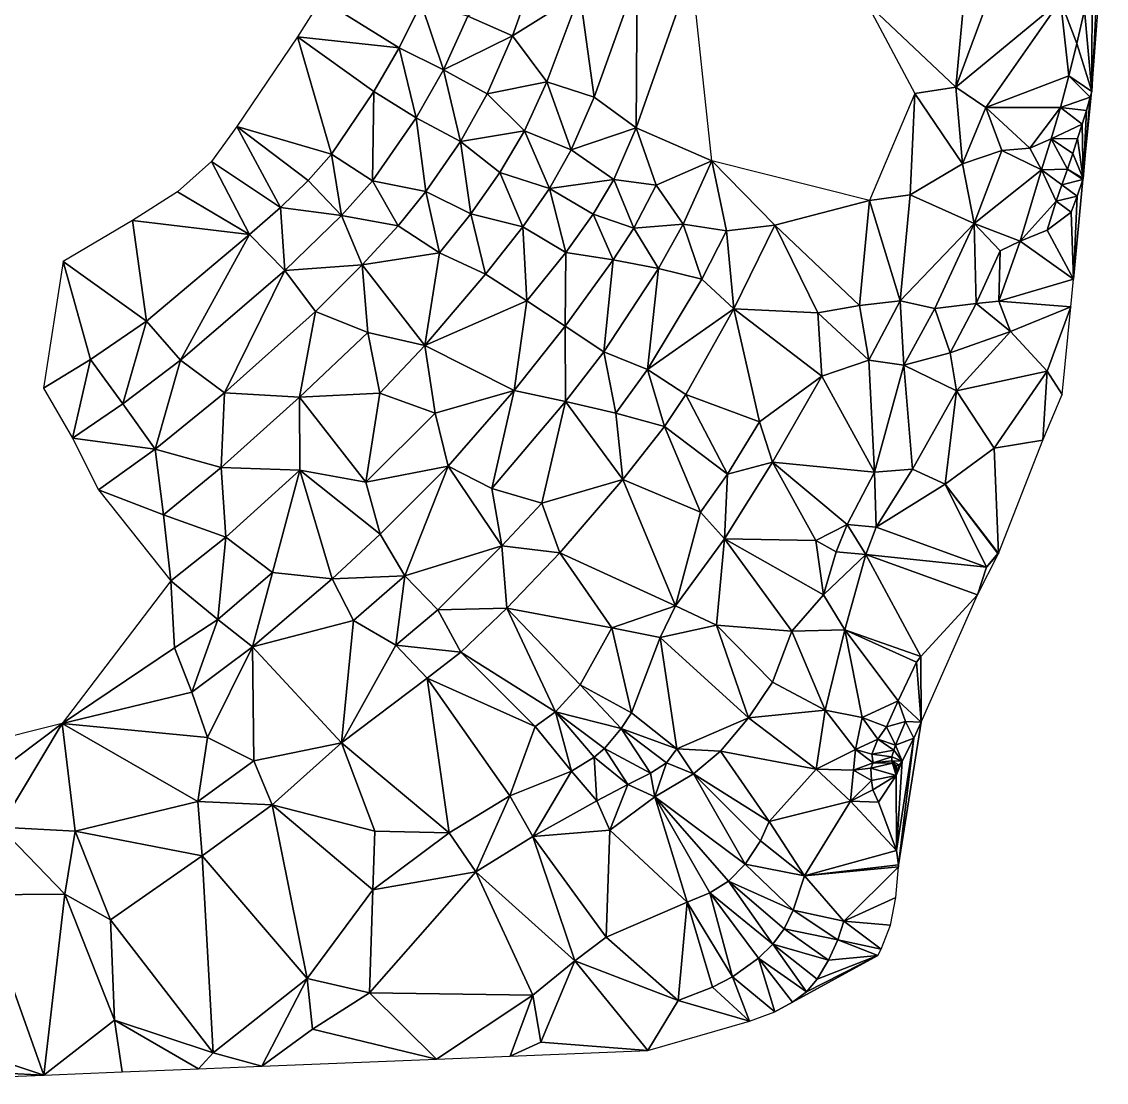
# Model space of a CAD drawing. Header units: metres. Extents: x 0 to 433, y 0 to 317.
# Drawn here: x 374.9 to 429.1, y 126.9 to 179.9 of the extents above; entities that cross this region are included whole.
import ezdxf

# ---------------------------------------------------------------- set-up
doc = ezdxf.new("R2010")
doc.units = ezdxf.units.M
doc.layers.add('TERRAIN_TIN', color=8, linetype='Continuous')

msp = doc.modelspace()

# ---------------------------------------------------------------- linework, layer by layer
at = {"layer": 'TERRAIN_TIN'}
for points in [[(429.081, 185.866, 39), (428.736, 184.037, 39), (428.355, 176.417, 38)], [(428.736, 184.037, 39), (428.374, 182.241, 39), (428.355, 176.417, 38)], [(417.096, 180.85, 46), (421.556, 176.64, 43), (422.166, 183.09, 44)], [(421.556, 176.64, 43), (423.846, 182.8, 43), (422.166, 183.09, 44)], [(426.792, 180.955, 40), (423.846, 182.8, 43), (421.556, 176.64, 43)], [(399.396, 179.21, 53), (400.536, 182.39, 53), (397.166, 180.19, 54)], [(400.536, 182.39, 53), (399.396, 179.21, 53), (402.766, 181.32, 52)], [(408.346, 182.47, 50), (405.576, 174.6, 50), (409.366, 172.96, 48)], [(405.626, 182.14, 51), (405.576, 174.6, 50), (408.346, 182.47, 50)], [(428.374, 182.241, 39), (427.997, 180.498, 39), (428.355, 176.417, 38)], [(403.476, 176.14, 51), (405.626, 182.14, 51), (402.766, 181.32, 52)], [(405.626, 182.14, 51), (403.476, 176.14, 51), (405.576, 174.6, 50)], [(399.396, 179.21, 53), (401.116, 176.9, 52), (402.766, 181.32, 52)], [(401.116, 176.9, 52), (403.476, 176.14, 51), (402.766, 181.32, 52)], [(393.736, 178.61, 55), (389.826, 181.04, 56), (388.646, 179.16, 56)], [(393.736, 178.61, 55), (394.836, 180.83, 55), (389.826, 181.04, 56)], [(395.946, 177.51, 54), (394.836, 180.83, 55), (393.736, 178.61, 55)], [(394.836, 180.83, 55), (395.946, 177.51, 54), (397.166, 180.19, 54)], [(417.096, 180.85, 46), (419.506, 176.32, 44), (421.556, 176.64, 43)], [(423.051, 175.616, 42), (426.792, 180.955, 40), (421.556, 176.64, 43)], [(423.051, 175.616, 42), (427.208, 177.198, 39), (426.792, 180.955, 40)], [(427.61, 178.82, 39), (427.997, 180.498, 39), (426.792, 180.955, 40)], [(427.208, 177.198, 39), (427.61, 178.82, 39), (426.792, 180.955, 40)], [(395.946, 177.51, 54), (399.396, 179.21, 53), (397.166, 180.19, 54)], [(427.997, 180.498, 39), (427.61, 178.82, 39), (428.355, 176.417, 38)], [(390.346, 173.29, 55), (388.646, 179.16, 56), (385.616, 174.67, 56)], [(392.456, 176.43, 55), (393.736, 178.61, 55), (388.646, 179.16, 56)], [(390.346, 173.29, 55), (392.456, 176.43, 55), (388.646, 179.16, 56)], [(399.396, 179.21, 53), (395.946, 177.51, 54), (398.126, 176.3, 53)], [(401.116, 176.9, 52), (399.396, 179.21, 53), (398.126, 176.3, 53)], [(392.456, 176.43, 55), (394.576, 175.11, 54), (393.736, 178.61, 55)], [(394.576, 175.11, 54), (395.946, 177.51, 54), (393.736, 178.61, 55)], [(427.61, 178.82, 39), (427.208, 177.198, 39), (428.355, 176.417, 38)], [(395.946, 177.51, 54), (394.576, 175.11, 54), (396.796, 173.93, 53)], [(395.946, 177.51, 54), (396.796, 173.93, 53), (398.126, 176.3, 53)], [(399.996, 174.46, 52), (401.116, 176.9, 52), (398.126, 176.3, 53)], [(401.116, 176.9, 52), (399.996, 174.46, 52), (402.336, 173.51, 51)], [(403.476, 176.14, 51), (401.116, 176.9, 52), (402.336, 173.51, 51)], [(427.208, 177.198, 39), (423.051, 175.616, 42), (426.783, 175.615, 39)], [(428.278, 176.134, 38), (427.208, 177.198, 39), (426.783, 175.615, 39)], [(427.208, 177.198, 39), (428.278, 176.134, 38), (428.355, 176.417, 38)], [(392.396, 171.96, 54), (392.456, 176.43, 55), (390.346, 173.29, 55)], [(394.576, 175.11, 54), (392.456, 176.43, 55), (392.396, 171.96, 54)], [(396.796, 173.93, 53), (399.996, 174.46, 52), (398.126, 176.3, 53)], [(419.506, 176.32, 44), (417.236, 170.98, 44), (419.276, 171.26, 43)], [(421.886, 172.81, 42), (419.506, 176.32, 44), (419.276, 171.26, 43)], [(419.506, 176.32, 44), (421.886, 172.81, 42), (421.556, 176.64, 43)], [(421.886, 172.81, 42), (423.051, 175.616, 42), (421.556, 176.64, 43)], [(428.278, 176.134, 38), (427.928, 172.068, 37), (428.355, 176.417, 38)], [(405.576, 174.6, 50), (403.476, 176.14, 51), (402.336, 173.51, 51)], [(428.083, 175.465, 38), (428.278, 176.134, 38), (426.783, 175.615, 39)], [(428.278, 176.134, 38), (428.083, 175.465, 38), (427.928, 172.068, 37)], [(423.862, 173.467, 41), (423.051, 175.616, 42), (421.886, 172.81, 42)], [(426.783, 175.615, 39), (423.051, 175.616, 42), (425.257, 173.593, 40)], [(423.051, 175.616, 42), (423.862, 173.467, 41), (425.257, 173.593, 40)], [(426.328, 174.054, 39), (426.783, 175.615, 39), (425.257, 173.593, 40)], [(426.328, 174.054, 39), (427.874, 174.783, 38), (426.783, 175.615, 39)], [(427.874, 174.783, 38), (428.083, 175.465, 38), (426.783, 175.615, 39)], [(428.083, 175.465, 38), (427.874, 174.783, 38), (427.928, 172.068, 37)], [(384.346, 172.92, 56), (387.806, 170.62, 55), (385.616, 174.67, 56)], [(389.186, 171.97, 55), (390.346, 173.29, 55), (385.616, 174.67, 56)], [(387.806, 170.62, 55), (389.186, 171.97, 55), (385.616, 174.67, 56)], [(394.576, 175.11, 54), (392.396, 171.96, 54), (395.066, 171.42, 53)], [(396.796, 173.93, 53), (394.576, 175.11, 54), (395.066, 171.42, 53)], [(404.456, 172.03, 50), (405.576, 174.6, 50), (402.336, 173.51, 51)], [(404.456, 172.03, 50), (406.576, 171.74, 49), (405.576, 174.6, 50)], [(405.576, 174.6, 50), (406.576, 171.74, 49), (409.366, 172.96, 48)], [(427.874, 174.783, 38), (426.328, 174.054, 39), (427.645, 174.067, 38)], [(427.874, 174.783, 38), (427.645, 174.067, 38), (427.928, 172.068, 37)], [(396.796, 173.93, 53), (398.766, 172.37, 52), (399.996, 174.46, 52)], [(398.766, 172.37, 52), (401.246, 171.57, 51), (399.996, 174.46, 52)], [(399.996, 174.46, 52), (401.246, 171.57, 51), (402.336, 173.51, 51)], [(425.835, 172.499, 39), (426.328, 174.054, 39), (425.257, 173.593, 40)], [(426.328, 174.054, 39), (425.835, 172.499, 39), (427.137, 172.542, 38)], [(426.328, 174.054, 39), (427.399, 173.317, 38), (427.645, 174.067, 38)], [(427.399, 173.317, 38), (426.328, 174.054, 39), (427.137, 172.542, 38)], [(427.645, 174.067, 38), (427.399, 173.317, 38), (427.928, 172.068, 37)], [(397.316, 170.31, 52), (396.796, 173.93, 53), (395.066, 171.42, 53)], [(397.316, 170.31, 52), (398.766, 172.37, 52), (396.796, 173.93, 53)], [(401.246, 171.57, 51), (404.456, 172.03, 50), (402.336, 173.51, 51)], [(423.862, 173.467, 41), (425.835, 172.499, 39), (425.257, 173.593, 40)], [(389.186, 171.97, 55), (390.856, 170.23, 54), (390.346, 173.29, 55)], [(390.856, 170.23, 54), (392.396, 171.96, 54), (390.346, 173.29, 55)], [(422.469, 169.827, 41), (423.862, 173.467, 41), (421.886, 172.81, 42)], [(423.862, 173.467, 41), (422.469, 169.827, 41), (425.835, 172.499, 39)], [(427.399, 173.317, 38), (427.137, 172.542, 38), (427.928, 172.068, 37)], [(386.256, 169.28, 55), (384.346, 172.92, 56), (382.656, 171.41, 56)], [(386.256, 169.28, 55), (387.806, 170.62, 55), (384.346, 172.92, 56)], [(406.576, 171.74, 49), (407.936, 169.79, 48), (409.366, 172.96, 48)], [(407.936, 169.79, 48), (410.086, 169.46, 47), (409.366, 172.96, 48)], [(412.506, 169.74, 46), (417.236, 170.98, 44), (409.366, 172.96, 48)], [(410.086, 169.46, 47), (412.506, 169.74, 46), (409.366, 172.96, 48)], [(422.469, 169.827, 41), (421.886, 172.81, 42), (419.276, 171.26, 43)], [(422.469, 169.827, 41), (424.77, 168.946, 39), (425.835, 172.499, 39)], [(424.77, 168.946, 39), (426.578, 170.945, 38), (425.835, 172.499, 39)], [(425.835, 172.499, 39), (426.862, 171.749, 38), (427.137, 172.542, 38)], [(426.578, 170.945, 38), (426.862, 171.749, 38), (425.835, 172.499, 39)], [(426.862, 171.749, 38), (427.914, 172.025, 37), (427.137, 172.542, 38)], [(427.137, 172.542, 38), (427.914, 172.025, 37), (427.928, 172.068, 37)], [(390.856, 170.23, 54), (389.186, 171.97, 55), (387.806, 170.62, 55)], [(390.856, 170.23, 54), (393.676, 169.7, 53), (392.396, 171.96, 54)], [(392.396, 171.96, 54), (393.676, 169.7, 53), (395.066, 171.42, 53)], [(398.766, 172.37, 52), (397.316, 170.31, 52), (399.906, 169.65, 51)], [(401.246, 171.57, 51), (398.766, 172.37, 52), (399.906, 169.65, 51)], [(401.246, 171.57, 51), (403.436, 170.29, 50), (404.456, 172.03, 50)], [(403.436, 170.29, 50), (405.456, 169.59, 49), (404.456, 172.03, 50)], [(405.456, 169.59, 49), (406.576, 171.74, 49), (404.456, 172.03, 50)], [(427.914, 172.025, 37), (426.862, 171.749, 38), (427.622, 171.196, 37)], [(427.928, 172.068, 37), (427.914, 172.025, 37), (427.435, 167.038, 36)], [(427.914, 172.025, 37), (427.622, 171.196, 37), (427.435, 167.038, 36)], [(386.256, 169.28, 55), (382.656, 171.41, 56), (380.406, 169.97, 56)], [(393.676, 169.7, 53), (395.746, 168.36, 52), (395.066, 171.42, 53)], [(395.746, 168.36, 52), (397.316, 170.31, 52), (395.066, 171.42, 53)], [(401.246, 171.57, 51), (399.906, 169.65, 51), (402.056, 168.38, 50)], [(403.436, 170.29, 50), (401.246, 171.57, 51), (402.056, 168.38, 50)], [(406.576, 171.74, 49), (405.456, 169.59, 49), (407.936, 169.79, 48)], [(426.862, 171.749, 38), (426.578, 170.945, 38), (427.622, 171.196, 37)], [(416.736, 165.72, 43), (417.236, 170.98, 44), (412.506, 169.74, 46)], [(416.736, 165.72, 43), (418.776, 165.95, 42), (417.236, 170.98, 44)], [(417.236, 170.98, 44), (418.776, 165.95, 42), (419.276, 171.26, 43)], [(418.776, 165.95, 42), (422.469, 169.827, 41), (419.276, 171.26, 43)], [(426.578, 170.945, 38), (424.77, 168.946, 39), (426.116, 169.494, 38)], [(427.325, 170.386, 37), (426.578, 170.945, 38), (426.116, 169.494, 38)], [(427.622, 171.196, 37), (426.578, 170.945, 38), (427.325, 170.386, 37)], [(427.622, 171.196, 37), (427.325, 170.386, 37), (427.435, 167.038, 36)], [(388.016, 167.48, 54), (387.806, 170.62, 55), (386.256, 169.28, 55)], [(390.856, 170.23, 54), (387.806, 170.62, 55), (388.016, 167.48, 54)], [(398.046, 167.29, 51), (397.316, 170.31, 52), (395.746, 168.36, 52)], [(397.316, 170.31, 52), (398.046, 167.29, 51), (399.906, 169.65, 51)], [(404.426, 168.01, 49), (403.436, 170.29, 50), (402.056, 168.38, 50)], [(403.436, 170.29, 50), (404.426, 168.01, 49), (405.456, 169.59, 49)], [(427.325, 170.386, 37), (426.116, 169.494, 38), (427.435, 167.038, 36)], [(381.096, 164.94, 55), (380.406, 169.97, 56), (376.926, 167.93, 56)], [(381.096, 164.94, 55), (386.256, 169.28, 55), (380.406, 169.97, 56)], [(390.856, 170.23, 54), (388.016, 167.48, 54), (391.876, 167.76, 53)], [(393.676, 169.7, 53), (390.856, 170.23, 54), (391.876, 167.76, 53)], [(407.936, 169.79, 48), (405.456, 169.59, 49), (406.696, 167.57, 48)], [(408.856, 167.04, 47), (407.936, 169.79, 48), (406.696, 167.57, 48)], [(407.936, 169.79, 48), (408.856, 167.04, 47), (410.086, 169.46, 47)], [(410.086, 169.46, 47), (410.466, 165.56, 46), (412.506, 169.74, 46)], [(410.466, 165.56, 46), (414.656, 165.36, 44), (412.506, 169.74, 46)], [(414.656, 165.36, 44), (416.736, 165.72, 43), (412.506, 169.74, 46)], [(420.516, 165.58, 41), (422.469, 169.827, 41), (418.776, 165.95, 42)], [(422.576, 165.83, 40), (422.469, 169.827, 41), (420.516, 165.58, 41)], [(422.576, 165.83, 40), (423.775, 168.458, 40), (422.469, 169.827, 41)], [(422.469, 169.827, 41), (423.775, 168.458, 40), (424.77, 168.946, 39)], [(386.256, 169.28, 55), (381.096, 164.94, 55), (382.806, 162.99, 54)], [(388.016, 167.48, 54), (386.256, 169.28, 55), (382.806, 162.99, 54)], [(395.746, 168.36, 52), (393.676, 169.7, 53), (391.876, 167.76, 53)], [(399.906, 169.65, 51), (398.046, 167.29, 51), (400.106, 165.95, 50)], [(402.056, 168.38, 50), (399.906, 169.65, 51), (400.106, 165.95, 50)], [(405.456, 169.59, 49), (404.426, 168.01, 49), (406.696, 167.57, 48)], [(408.856, 167.04, 47), (410.466, 165.56, 46), (410.086, 169.46, 47)], [(426.116, 169.494, 38), (424.77, 168.946, 39), (427.435, 167.038, 36)], [(424.77, 168.946, 39), (423.716, 165.94, 39), (427.435, 167.038, 36)], [(424.77, 168.946, 39), (423.775, 168.458, 40), (423.716, 165.94, 39)], [(395.006, 163.72, 51), (395.746, 168.36, 52), (391.876, 167.76, 53)], [(398.046, 167.29, 51), (395.746, 168.36, 52), (395.006, 163.72, 51)], [(402.036, 164.69, 49), (402.056, 168.38, 50), (400.106, 165.95, 50)], [(402.036, 164.69, 49), (404.426, 168.01, 49), (402.056, 168.38, 50)], [(423.775, 168.458, 40), (422.576, 165.83, 40), (423.716, 165.94, 39)], [(378.306, 163.02, 55), (376.926, 167.93, 56), (375.956, 161.58, 55)], [(378.306, 163.02, 55), (381.096, 164.94, 55), (376.926, 167.93, 56)], [(388.016, 167.48, 54), (389.546, 165.43, 53), (391.876, 167.76, 53)], [(391.876, 167.76, 53), (389.546, 165.43, 53), (392.156, 164.38, 52)], [(395.006, 163.72, 51), (391.876, 167.76, 53), (392.156, 164.38, 52)], [(404.426, 168.01, 49), (402.036, 164.69, 49), (403.956, 163.4, 48)], [(404.426, 168.01, 49), (403.956, 163.4, 48), (406.696, 167.57, 48)], [(403.956, 163.4, 48), (406.146, 162.52, 47), (406.696, 167.57, 48)], [(406.146, 162.52, 47), (408.856, 167.04, 47), (406.696, 167.57, 48)], [(388.016, 167.48, 54), (382.806, 162.99, 54), (385.006, 161.35, 53)], [(389.546, 165.43, 53), (388.016, 167.48, 54), (385.006, 161.35, 53)], [(398.046, 167.29, 51), (395.006, 163.72, 51), (400.106, 165.95, 50)], [(406.146, 162.52, 47), (410.466, 165.56, 46), (408.856, 167.04, 47)], [(423.716, 165.94, 39), (427.3, 165.659, 35), (427.435, 167.038, 36)], [(395.006, 163.72, 51), (399.476, 161.47, 49), (400.106, 165.95, 50)], [(399.476, 161.47, 49), (402.036, 164.69, 49), (400.106, 165.95, 50)], [(418.776, 165.95, 42), (416.736, 165.72, 43), (417.206, 162.99, 42)], [(418.956, 162.74, 41), (418.776, 165.95, 42), (417.206, 162.99, 42)], [(418.956, 162.74, 41), (420.516, 165.58, 41), (418.776, 165.95, 42)], [(422.576, 165.83, 40), (424.286, 164.43, 38), (423.716, 165.94, 39)], [(423.716, 165.94, 39), (424.286, 164.43, 38), (427.3, 165.659, 35)], [(388.756, 161.14, 52), (389.546, 165.43, 53), (385.006, 161.35, 53)], [(389.546, 165.43, 53), (388.756, 161.14, 52), (392.156, 164.38, 52)], [(410.466, 165.56, 46), (406.146, 162.52, 47), (408.066, 161.27, 46)], [(410.466, 165.56, 46), (408.066, 161.27, 46), (411.746, 159.91, 44)], [(414.866, 162.18, 43), (410.466, 165.56, 46), (411.746, 159.91, 44)], [(414.866, 162.18, 43), (414.656, 165.36, 44), (410.466, 165.56, 46)], [(416.736, 165.72, 43), (414.656, 165.36, 44), (417.206, 162.99, 42)], [(420.516, 165.58, 41), (418.956, 162.74, 41), (421.276, 163.35, 40)], [(422.576, 165.83, 40), (420.516, 165.58, 41), (421.276, 163.35, 40)], [(424.286, 164.43, 38), (422.576, 165.83, 40), (421.276, 163.35, 40)], [(427.3, 165.659, 35), (424.286, 164.43, 38), (426.116, 162.43, 36)], [(427.3, 165.659, 35), (426.116, 162.43, 36), (426.869, 161.274, 35)], [(379.916, 160.81, 54), (381.096, 164.94, 55), (378.306, 163.02, 55)], [(381.096, 164.94, 55), (379.916, 160.81, 54), (382.806, 162.99, 54)], [(414.656, 165.36, 44), (414.866, 162.18, 43), (417.206, 162.99, 42)], [(388.756, 161.14, 52), (392.766, 161.33, 51), (392.156, 164.38, 52)], [(392.766, 161.33, 51), (395.006, 163.72, 51), (392.156, 164.38, 52)], [(399.476, 161.47, 49), (402.046, 160.92, 48), (402.036, 164.69, 49)], [(402.036, 164.69, 49), (402.046, 160.92, 48), (403.956, 163.4, 48)], [(424.286, 164.43, 38), (421.276, 163.35, 40), (421.586, 161.45, 39)], [(424.286, 164.43, 38), (421.586, 161.45, 39), (426.116, 162.43, 36)], [(395.006, 163.72, 51), (392.766, 161.33, 51), (395.526, 160.34, 50)], [(399.476, 161.47, 49), (395.006, 163.72, 51), (395.526, 160.34, 50)], [(402.046, 160.92, 48), (404.566, 160.33, 47), (403.956, 163.4, 48)], [(404.566, 160.33, 47), (406.146, 162.52, 47), (403.956, 163.4, 48)], [(421.276, 163.35, 40), (418.956, 162.74, 41), (421.586, 161.45, 39)], [(377.396, 159.09, 54), (378.306, 163.02, 55), (375.956, 161.58, 55)], [(379.916, 160.81, 54), (378.306, 163.02, 55), (377.396, 159.09, 54)], [(379.916, 160.81, 54), (381.526, 158.53, 53), (382.806, 162.99, 54)], [(382.806, 162.99, 54), (381.526, 158.53, 53), (385.006, 161.35, 53)], [(414.866, 162.18, 43), (417.496, 157.38, 40), (417.206, 162.99, 42)], [(417.496, 157.38, 40), (418.956, 162.74, 41), (417.206, 162.99, 42)], [(418.956, 162.74, 41), (417.496, 157.38, 40), (419.386, 157.54, 39)], [(418.956, 162.74, 41), (419.386, 157.54, 39), (421.586, 161.45, 39)], [(406.146, 162.52, 47), (404.566, 160.33, 47), (406.996, 159.67, 46)], [(406.146, 162.52, 47), (406.996, 159.67, 46), (408.066, 161.27, 46)], [(412.386, 157.89, 43), (414.866, 162.18, 43), (411.746, 159.91, 44)], [(417.496, 157.38, 40), (414.866, 162.18, 43), (412.386, 157.89, 43)], [(421.586, 161.45, 39), (423.476, 158.58, 37), (426.116, 162.43, 36)], [(423.476, 158.58, 37), (425.906, 158.993, 35), (426.116, 162.43, 36)], [(426.116, 162.43, 36), (425.906, 158.993, 35), (426.869, 161.274, 35)], [(381.526, 158.53, 53), (384.836, 157.62, 52), (385.006, 161.35, 53)], [(384.836, 157.62, 52), (388.756, 161.14, 52), (385.006, 161.35, 53)], [(388.756, 161.14, 52), (384.836, 157.62, 52), (388.766, 157.49, 51)], [(392.056, 156.88, 50), (392.766, 161.33, 51), (388.756, 161.14, 52)], [(392.056, 156.88, 50), (388.756, 161.14, 52), (388.766, 157.49, 51)], [(392.766, 161.33, 51), (392.056, 156.88, 50), (395.526, 160.34, 50)], [(396.176, 157.68, 49), (399.476, 161.47, 49), (395.526, 160.34, 50)], [(398.366, 156.57, 48), (399.476, 161.47, 49), (396.176, 157.68, 49)], [(398.366, 156.57, 48), (402.046, 160.92, 48), (399.476, 161.47, 49)], [(408.066, 161.27, 46), (406.996, 159.67, 46), (410.136, 157.28, 44)], [(408.066, 161.27, 46), (410.136, 157.28, 44), (411.746, 159.91, 44)], [(419.386, 157.54, 39), (421.026, 156.79, 38), (421.586, 161.45, 39)], [(421.026, 156.79, 38), (423.476, 158.58, 37), (421.586, 161.45, 39)], [(381.526, 158.53, 53), (379.916, 160.81, 54), (377.396, 159.09, 54)], [(402.046, 160.92, 48), (398.366, 156.57, 48), (400.856, 155.83, 47)], [(402.046, 160.92, 48), (400.856, 155.83, 47), (404.916, 157.02, 46)], [(404.566, 160.33, 47), (402.046, 160.92, 48), (404.916, 157.02, 46)], [(392.056, 156.88, 50), (396.176, 157.68, 49), (395.526, 160.34, 50)], [(406.996, 159.67, 46), (404.566, 160.33, 47), (404.916, 157.02, 46)], [(408.796, 155.39, 44), (406.996, 159.67, 46), (404.916, 157.02, 46)], [(406.996, 159.67, 46), (408.796, 155.39, 44), (410.136, 157.28, 44)], [(410.136, 157.28, 44), (412.386, 157.89, 43), (411.746, 159.91, 44)], [(378.696, 156.5, 53), (381.526, 158.53, 53), (377.396, 159.09, 54)], [(425.906, 158.993, 35), (423.476, 158.58, 37), (423.694, 153.327, 36)], [(378.696, 156.5, 53), (381.946, 155.26, 52), (381.526, 158.53, 53)], [(381.946, 155.26, 52), (384.836, 157.62, 52), (381.526, 158.53, 53)], [(423.476, 158.58, 37), (421.026, 156.79, 38), (423.694, 153.327, 36)], [(412.386, 157.89, 43), (409.986, 154.06, 43), (414.556, 153.97, 41)], [(410.136, 157.28, 44), (409.986, 154.06, 43), (412.386, 157.89, 43)], [(416.126, 154.77, 40), (412.386, 157.89, 43), (414.556, 153.97, 41)], [(417.496, 157.38, 40), (412.386, 157.89, 43), (416.126, 154.77, 40)], [(384.836, 157.62, 52), (381.946, 155.26, 52), (385.066, 154.13, 51)], [(384.836, 157.62, 52), (385.066, 154.13, 51), (388.766, 157.49, 51)], [(388.766, 157.49, 51), (385.066, 154.13, 51), (387.406, 152.37, 50)], [(390.386, 152.06, 49), (388.766, 157.49, 51), (387.406, 152.37, 50)], [(388.766, 157.49, 51), (390.386, 152.06, 49), (392.776, 154.29, 49)], [(392.056, 156.88, 50), (388.766, 157.49, 51), (392.776, 154.29, 49)], [(396.176, 157.68, 49), (392.056, 156.88, 50), (392.776, 154.29, 49)], [(394.006, 152.2, 48), (396.176, 157.68, 49), (392.776, 154.29, 49)], [(396.176, 157.68, 49), (394.006, 152.2, 48), (398.866, 153.71, 47)], [(398.366, 156.57, 48), (396.176, 157.68, 49), (398.866, 153.71, 47)], [(408.796, 155.39, 44), (409.986, 154.06, 43), (410.136, 157.28, 44)], [(417.496, 157.38, 40), (416.126, 154.77, 40), (417.576, 154.64, 39)], [(419.386, 157.54, 39), (417.496, 157.38, 40), (417.576, 154.64, 39)], [(421.026, 156.79, 38), (419.386, 157.54, 39), (417.576, 154.64, 39)], [(400.856, 155.83, 47), (401.766, 153.35, 46), (404.916, 157.02, 46)], [(401.766, 153.35, 46), (407.546, 150.7, 43), (404.916, 157.02, 46)], [(407.546, 150.7, 43), (408.796, 155.39, 44), (404.916, 157.02, 46)], [(423.096, 152.63, 36), (421.026, 156.79, 38), (417.576, 154.64, 39)], [(421.026, 156.79, 38), (423.666, 153.32, 36), (423.694, 153.327, 36)], [(423.666, 153.32, 36), (421.026, 156.79, 38), (423.096, 152.63, 36)], [(381.946, 155.26, 52), (378.696, 156.5, 53), (382.316, 151.95, 51)], [(400.856, 155.83, 47), (398.366, 156.57, 48), (398.866, 153.71, 47)], [(401.766, 153.35, 46), (400.856, 155.83, 47), (398.866, 153.71, 47)], [(385.066, 154.13, 51), (381.946, 155.26, 52), (382.316, 151.95, 51)], [(407.546, 150.7, 43), (409.986, 154.06, 43), (408.796, 155.39, 44)], [(415.576, 153.41, 40), (416.126, 154.77, 40), (414.556, 153.97, 41)], [(416.126, 154.77, 40), (415.576, 153.41, 40), (417.066, 153.27, 39)], [(416.126, 154.77, 40), (417.066, 153.27, 39), (417.576, 154.64, 39)], [(417.066, 153.27, 39), (423.096, 152.63, 36), (417.576, 154.64, 39)], [(384.666, 150.02, 50), (385.066, 154.13, 51), (382.316, 151.95, 51)], [(385.066, 154.13, 51), (384.666, 150.02, 50), (387.406, 152.37, 50)], [(390.386, 152.06, 49), (394.006, 152.2, 48), (392.776, 154.29, 49)], [(409.986, 154.06, 43), (407.546, 150.7, 43), (409.596, 149.73, 42)], [(409.986, 154.06, 43), (409.596, 149.73, 42), (413.366, 149.43, 41)], [(409.986, 154.06, 43), (414.946, 151.25, 40), (414.556, 153.97, 41)], [(409.986, 154.06, 43), (413.366, 149.43, 41), (414.946, 151.25, 40)], [(398.866, 153.71, 47), (394.006, 152.2, 48), (395.656, 150.5, 47)], [(398.866, 153.71, 47), (395.656, 150.5, 47), (399.116, 150.59, 46)], [(401.766, 153.35, 46), (398.866, 153.71, 47), (399.116, 150.59, 46)], [(414.946, 151.25, 40), (415.576, 153.41, 40), (414.556, 153.97, 41)], [(404.356, 149.61, 44), (401.766, 153.35, 46), (399.116, 150.59, 46)], [(407.546, 150.7, 43), (401.766, 153.35, 46), (404.356, 149.61, 44)], [(415.576, 153.41, 40), (414.946, 151.25, 40), (417.066, 153.27, 39)], [(414.946, 151.25, 40), (416.006, 149.5, 39), (417.066, 153.27, 39)], [(416.006, 149.5, 39), (419.806, 148.174, 35), (417.066, 153.27, 39)], [(423.096, 152.63, 36), (417.066, 153.27, 39), (422.635, 151.248, 35)], [(417.066, 153.27, 39), (419.806, 148.174, 35), (422.635, 151.248, 35)], [(423.096, 152.63, 36), (422.635, 151.248, 35), (423.694, 153.327, 36)], [(423.666, 153.32, 36), (423.096, 152.63, 36), (423.694, 153.327, 36)], [(384.666, 150.02, 50), (386.406, 148.66, 49), (387.406, 152.37, 50)], [(386.406, 148.66, 49), (390.386, 152.06, 49), (387.406, 152.37, 50)], [(382.506, 148.6, 50), (382.316, 151.95, 51), (376.886, 144.82, 50)], [(382.506, 148.6, 50), (384.666, 150.02, 50), (382.316, 151.95, 51)], [(390.386, 152.06, 49), (386.406, 148.66, 49), (391.446, 149.97, 48)], [(394.006, 152.2, 48), (390.386, 152.06, 49), (391.446, 149.97, 48)], [(393.556, 148.74, 47), (394.006, 152.2, 48), (391.446, 149.97, 48)], [(394.006, 152.2, 48), (393.556, 148.74, 47), (395.656, 150.5, 47)], [(413.366, 149.43, 41), (416.006, 149.5, 39), (414.946, 151.25, 40)], [(419.806, 148.174, 35), (419.827, 144.884, 35), (422.635, 151.248, 35)], [(393.556, 148.74, 47), (396.806, 148.39, 46), (395.656, 150.5, 47)], [(395.656, 150.5, 47), (396.806, 148.39, 46), (399.116, 150.59, 46)], [(396.806, 148.39, 46), (401.546, 145.4, 44), (399.116, 150.59, 46)], [(402.786, 146.76, 44), (404.356, 149.61, 44), (399.116, 150.59, 46)], [(401.546, 145.4, 44), (402.786, 146.76, 44), (399.116, 150.59, 46)], [(407.546, 150.7, 43), (404.356, 149.61, 44), (406.786, 149.12, 43)], [(409.596, 149.73, 42), (407.546, 150.7, 43), (406.786, 149.12, 43)], [(383.366, 146.39, 49), (384.666, 150.02, 50), (382.506, 148.6, 50)], [(384.666, 150.02, 50), (383.366, 146.39, 49), (386.406, 148.66, 49)], [(391.446, 149.97, 48), (386.406, 148.66, 49), (390.846, 143.85, 46)], [(393.556, 148.74, 47), (391.446, 149.97, 48), (390.846, 143.85, 46)], [(411.196, 145.1, 41), (409.596, 149.73, 42), (406.786, 149.12, 43)], [(413.366, 149.43, 41), (409.596, 149.73, 42), (412.386, 146.89, 41)], [(409.596, 149.73, 42), (411.196, 145.1, 41), (412.386, 146.89, 41)], [(402.786, 146.76, 44), (405.346, 145.35, 43), (404.356, 149.61, 44)], [(404.356, 149.61, 44), (405.346, 145.35, 43), (406.786, 149.12, 43)], [(405.346, 145.35, 43), (407.616, 143.56, 42), (406.786, 149.12, 43)], [(407.616, 143.56, 42), (411.196, 145.1, 41), (406.786, 149.12, 43)], [(415.026, 145.49, 39), (413.366, 149.43, 41), (412.386, 146.89, 41)], [(415.026, 145.49, 39), (416.006, 149.5, 39), (413.366, 149.43, 41)], [(416.006, 149.5, 39), (415.026, 145.49, 39), (416.876, 145.12, 38)], [(419.806, 148.174, 35), (416.006, 149.5, 39), (419.596, 147.89, 37)], [(416.006, 149.5, 39), (418.676, 145.96, 37), (419.596, 147.89, 37)], [(418.676, 145.96, 37), (416.006, 149.5, 39), (416.876, 145.12, 38)], [(383.366, 146.39, 49), (382.506, 148.6, 50), (376.886, 144.82, 50)], [(386.406, 148.66, 49), (383.366, 146.39, 49), (384.146, 144.12, 48)], [(386.466, 142.96, 47), (386.406, 148.66, 49), (384.146, 144.12, 48)], [(386.406, 148.66, 49), (386.466, 142.96, 47), (390.846, 143.85, 46)], [(395.136, 147.08, 46), (393.556, 148.74, 47), (390.846, 143.85, 46)], [(396.806, 148.39, 46), (393.556, 148.74, 47), (395.136, 147.08, 46)], [(400.526, 144.67, 44), (396.806, 148.39, 46), (395.136, 147.08, 46)], [(401.546, 145.4, 44), (396.806, 148.39, 46), (400.526, 144.67, 44)], [(419.806, 148.174, 35), (419.596, 147.89, 37), (419.827, 144.884, 35)], [(419.596, 147.89, 37), (418.676, 145.96, 37), (419.827, 144.884, 35)], [(396.236, 139.35, 43), (395.136, 147.08, 46), (390.846, 143.85, 46)], [(395.136, 147.08, 46), (396.236, 139.35, 43), (399.256, 141.21, 43)], [(400.526, 144.67, 44), (395.136, 147.08, 46), (399.256, 141.21, 43)], [(402.786, 146.76, 44), (401.546, 145.4, 44), (404.826, 144.57, 43)], [(405.346, 145.35, 43), (402.786, 146.76, 44), (404.826, 144.57, 43)], [(411.196, 145.1, 41), (415.026, 145.49, 39), (412.386, 146.89, 41)], [(383.366, 146.39, 49), (376.886, 144.82, 50), (384.146, 144.12, 48)], [(418.095, 144.65, 35), (418.676, 145.96, 37), (416.876, 145.12, 38)], [(418.676, 145.96, 37), (418.095, 144.65, 35), (419.046, 144.92, 36)], [(419.827, 144.884, 35), (418.676, 145.96, 37), (419.046, 144.92, 36)], [(401.546, 145.4, 44), (400.526, 144.67, 44), (402.346, 142.44, 43)], [(403.476, 143.14, 43), (401.546, 145.4, 44), (402.346, 142.44, 43)], [(401.546, 145.4, 44), (403.996, 143.57, 43), (404.826, 144.57, 43)], [(403.476, 143.14, 43), (403.996, 143.57, 43), (401.546, 145.4, 44)], [(405.346, 145.35, 43), (404.826, 144.57, 43), (407.616, 143.56, 42)], [(411.196, 145.1, 41), (414.576, 142.53, 39), (415.026, 145.49, 39)], [(415.026, 145.49, 39), (414.576, 142.53, 39), (416.546, 143.52, 38)], [(416.876, 145.12, 38), (415.026, 145.49, 39), (416.546, 143.52, 38)], [(372.276, 141.35, 50), (376.886, 144.82, 50), (368.776, 142.79, 51)], [(373.766, 139.64, 49), (376.886, 144.82, 50), (372.276, 141.35, 50)], [(376.886, 144.82, 50), (373.766, 139.64, 49), (377.536, 139.44, 48)], [(376.886, 144.82, 50), (383.666, 140.92, 47), (384.146, 144.12, 48)], [(383.666, 140.92, 47), (376.886, 144.82, 50), (377.536, 139.44, 48)], [(409.796, 143.44, 41), (411.196, 145.1, 41), (407.616, 143.56, 42)], [(411.196, 145.1, 41), (409.796, 143.44, 41), (414.576, 142.53, 39)], [(417.666, 144.03, 37), (416.876, 145.12, 38), (416.546, 143.52, 38)], [(417.666, 144.03, 37), (418.095, 144.65, 35), (416.876, 145.12, 38)], [(418.095, 144.65, 35), (418.546, 143.73, 36), (419.046, 144.92, 36)], [(418.546, 143.73, 36), (419.466, 144.08, 36), (419.046, 144.92, 36)], [(418.696, 137.76, 37), (419.827, 144.884, 35), (419.466, 144.08, 36)], [(418.696, 137.76, 37), (418.696, 137.66, 37), (419.827, 144.884, 35)], [(419.466, 144.08, 36), (419.827, 144.884, 35), (419.046, 144.92, 36)], [(402.346, 142.44, 43), (400.526, 144.67, 44), (399.256, 141.21, 43)], [(403.996, 143.57, 43), (406.296, 142.33, 42), (404.826, 144.57, 43)], [(404.826, 144.57, 43), (407.096, 142.86, 42), (407.616, 143.56, 42)], [(406.296, 142.33, 42), (407.096, 142.86, 42), (404.826, 144.57, 43)], [(418.095, 144.65, 35), (417.666, 144.03, 37), (418.546, 143.73, 36)], [(383.666, 140.92, 47), (386.466, 142.96, 47), (384.146, 144.12, 48)], [(386.466, 142.96, 47), (387.376, 140.75, 46), (390.846, 143.85, 46)], [(390.846, 143.85, 46), (387.376, 140.75, 46), (392.506, 139.44, 44)], [(396.236, 139.35, 43), (390.846, 143.85, 46), (392.506, 139.44, 44)], [(417.366, 143.28, 37), (417.666, 144.03, 37), (416.546, 143.52, 38)], [(417.666, 144.03, 37), (417.366, 143.28, 37), (418.456, 143.48, 36)], [(418.546, 143.73, 36), (417.666, 144.03, 37), (418.456, 143.48, 36)], [(418.876, 142.93, 36), (418.546, 143.73, 36), (418.456, 143.48, 36)], [(418.546, 143.73, 36), (418.876, 142.93, 36), (419.466, 144.08, 36)], [(418.596, 138.47, 37), (418.696, 137.76, 37), (419.466, 144.08, 36)], [(418.876, 142.93, 36), (418.596, 138.47, 37), (419.466, 144.08, 36)], [(403.996, 143.57, 43), (403.476, 143.14, 43), (405.166, 141.77, 42)], [(406.296, 142.33, 42), (403.996, 143.57, 43), (405.166, 141.77, 42)], [(407.096, 142.86, 42), (408.446, 142.3, 41), (407.616, 143.56, 42)], [(408.446, 142.3, 41), (409.796, 143.44, 41), (407.616, 143.56, 42)], [(409.796, 143.44, 41), (408.446, 142.3, 41), (412.226, 139.92, 40)], [(414.576, 142.53, 39), (409.796, 143.44, 41), (412.226, 139.92, 40)], [(414.576, 142.53, 39), (416.436, 142.49, 38), (416.546, 143.52, 38)], [(416.436, 142.49, 38), (417.43, 142.858, 35), (416.546, 143.52, 38)], [(417.43, 142.858, 35), (417.366, 143.28, 37), (416.546, 143.52, 38)], [(417.366, 143.28, 37), (418.366, 143.15, 36), (418.456, 143.48, 36)], [(417.43, 142.858, 35), (418.366, 143.15, 36), (417.366, 143.28, 37)], [(417.43, 142.858, 35), (418.356, 142.96, 36), (418.366, 143.15, 36)], [(418.366, 143.15, 36), (418.356, 142.96, 36), (418.876, 142.93, 36)], [(418.366, 143.15, 36), (418.876, 142.93, 36), (418.456, 143.48, 36)], [(383.666, 140.92, 47), (387.376, 140.75, 46), (386.466, 142.96, 47)], [(403.606, 140.95, 42), (403.476, 143.14, 43), (402.346, 142.44, 43)], [(403.476, 143.14, 43), (403.606, 140.95, 42), (405.166, 141.77, 42)], [(407.096, 142.86, 42), (406.296, 142.33, 42), (406.516, 141.15, 41)], [(408.446, 142.3, 41), (407.096, 142.86, 42), (406.516, 141.15, 41)], [(417.306, 142.58, 37), (417.43, 142.858, 35), (416.436, 142.49, 38)], [(418.386, 142.83, 36), (417.43, 142.858, 35), (417.306, 142.58, 37)], [(418.386, 142.83, 36), (417.306, 142.58, 37), (418.575, 142.218, 35)], [(418.356, 142.96, 36), (417.43, 142.858, 35), (418.386, 142.83, 36)], [(418.356, 142.96, 36), (418.716, 142.76, 36), (418.876, 142.93, 36)], [(418.716, 142.76, 36), (418.356, 142.96, 36), (418.576, 142.72, 36)], [(418.356, 142.96, 36), (418.386, 142.83, 36), (418.576, 142.72, 36)], [(418.496, 142.72, 36), (418.386, 142.83, 36), (418.575, 142.218, 35)], [(418.386, 142.83, 36), (418.496, 142.72, 36), (418.576, 142.72, 36)], [(418.576, 142.72, 36), (418.496, 142.72, 36), (418.575, 142.218, 35)], [(418.876, 142.93, 36), (418.575, 142.218, 35), (418.596, 138.47, 37)], [(418.876, 142.93, 36), (418.716, 142.76, 36), (418.575, 142.218, 35)], [(418.716, 142.76, 36), (418.576, 142.72, 36), (418.575, 142.218, 35)], [(402.346, 142.44, 43), (399.256, 141.21, 43), (400.406, 139.17, 42)], [(403.606, 140.95, 42), (402.346, 142.44, 43), (400.406, 139.17, 42)], [(406.296, 142.33, 42), (405.166, 141.77, 42), (406.516, 141.15, 41)], [(411.026, 137.79, 40), (408.446, 142.3, 41), (406.516, 141.15, 41)], [(408.446, 142.3, 41), (411.796, 138.96, 40), (412.226, 139.92, 40)], [(411.796, 138.96, 40), (408.446, 142.3, 41), (411.026, 137.79, 40)], [(414.576, 142.53, 39), (412.226, 139.92, 40), (416.296, 140.94, 38)], [(416.436, 142.49, 38), (414.576, 142.53, 39), (416.296, 140.94, 38)], [(417.336, 141.97, 37), (416.436, 142.49, 38), (416.296, 140.94, 38)], [(417.336, 141.97, 37), (417.306, 142.58, 37), (416.436, 142.49, 38)], [(417.306, 142.58, 37), (417.336, 141.97, 37), (418.575, 142.218, 35)], [(418.575, 142.218, 35), (417.336, 141.97, 37), (417.406, 141.51, 37)], [(417.696, 140.89, 37), (418.575, 142.218, 35), (417.406, 141.51, 37)], [(418.575, 142.218, 35), (417.696, 140.89, 37), (418.596, 138.47, 37)], [(405.166, 141.77, 42), (403.606, 140.95, 42), (404.256, 139.49, 41)], [(405.166, 141.77, 42), (404.256, 139.49, 41), (406.516, 141.15, 41)], [(417.336, 141.97, 37), (416.296, 140.94, 38), (417.406, 141.51, 37)], [(396.236, 139.35, 43), (397.566, 137.4, 42), (399.256, 141.21, 43)], [(399.256, 141.21, 43), (397.566, 137.4, 42), (400.406, 139.17, 42)], [(404.256, 139.49, 41), (408.126, 135.89, 40), (406.516, 141.15, 41)], [(409.256, 136.36, 40), (410.186, 136.94, 40), (406.516, 141.15, 41)], [(408.126, 135.89, 40), (409.256, 136.36, 40), (406.516, 141.15, 41)], [(410.186, 136.94, 40), (411.026, 137.79, 40), (406.516, 141.15, 41)], [(416.296, 140.94, 38), (417.696, 140.89, 37), (417.406, 141.51, 37)], [(383.666, 140.92, 47), (377.536, 139.44, 48), (383.876, 138.2, 46)], [(387.376, 140.75, 46), (383.666, 140.92, 47), (383.876, 138.2, 46)], [(389.136, 132.07, 42), (387.376, 140.75, 46), (383.876, 138.2, 46)], [(387.376, 140.75, 46), (392.416, 136.51, 43), (392.506, 139.44, 44)], [(387.376, 140.75, 46), (389.136, 132.07, 42), (392.416, 136.51, 43)], [(404.256, 139.49, 41), (403.606, 140.95, 42), (400.406, 139.17, 42)], [(416.296, 140.94, 38), (412.226, 139.92, 40), (413.996, 137.21, 39)], [(418.596, 138.47, 37), (416.296, 140.94, 38), (413.996, 137.21, 39)], [(417.696, 140.89, 37), (416.296, 140.94, 38), (418.596, 138.47, 37)], [(412.226, 139.92, 40), (411.796, 138.96, 40), (413.996, 137.21, 39)], [(377.016, 136.29, 47), (373.766, 139.64, 49), (372.746, 136.26, 48)], [(373.766, 139.64, 49), (377.016, 136.29, 47), (377.536, 139.44, 48)], [(377.016, 136.29, 47), (379.296, 135, 46), (377.536, 139.44, 48)], [(377.536, 139.44, 48), (379.296, 135, 46), (383.876, 138.2, 46)], [(392.416, 136.51, 43), (396.236, 139.35, 43), (392.506, 139.44, 44)], [(397.566, 137.4, 42), (396.236, 139.35, 43), (392.416, 136.51, 43)], [(404.086, 134.13, 40), (404.256, 139.49, 41), (400.406, 139.17, 42)], [(404.256, 139.49, 41), (404.086, 134.13, 40), (408.126, 135.89, 40)], [(400.406, 139.17, 42), (397.566, 137.4, 42), (402.516, 132.95, 40)], [(404.086, 134.13, 40), (400.406, 139.17, 42), (402.516, 132.95, 40)], [(411.796, 138.96, 40), (411.026, 137.79, 40), (413.996, 137.21, 39)], [(418.696, 137.76, 37), (418.596, 138.47, 37), (413.996, 137.21, 39)], [(379.296, 135, 46), (384.426, 128.35, 42), (383.876, 138.2, 46)], [(384.426, 128.35, 42), (389.136, 132.07, 42), (383.876, 138.2, 46)], [(411.026, 137.79, 40), (410.186, 136.94, 40), (413.426, 135.48, 39)], [(411.026, 137.79, 40), (413.426, 135.48, 39), (413.996, 137.21, 39)], [(418.696, 137.66, 37), (418.696, 137.76, 37), (413.996, 137.21, 39)], [(397.566, 137.4, 42), (392.246, 131.36, 41), (400.416, 131.24, 40)], [(397.566, 137.4, 42), (392.416, 136.51, 43), (392.246, 131.36, 41)], [(402.516, 132.95, 40), (397.566, 137.4, 42), (400.416, 131.24, 40)], [(413.426, 135.48, 39), (415.966, 134.94, 38), (413.996, 137.21, 39)], [(415.966, 134.94, 38), (418.696, 137.66, 37), (413.996, 137.21, 39)], [(418.556, 136.12, 37), (418.696, 137.66, 37), (415.966, 134.94, 38)], [(410.186, 136.94, 40), (409.256, 136.36, 40), (412.406, 133.79, 39)], [(413.426, 135.48, 39), (410.186, 136.94, 40), (412.976, 134.56, 39)], [(410.186, 136.94, 40), (412.406, 133.79, 39), (412.976, 134.56, 39)], [(370.216, 129.14, 46), (375.961, 127.243, 44), (372.746, 136.26, 48)], [(375.961, 127.243, 44), (377.016, 136.29, 47), (372.746, 136.26, 48)], [(375.961, 127.243, 44), (379.506, 129.98, 44), (377.016, 136.29, 47)], [(377.016, 136.29, 47), (379.506, 129.98, 44), (379.296, 135, 46)], [(392.416, 136.51, 43), (389.136, 132.07, 42), (392.246, 131.36, 41)], [(409.256, 136.36, 40), (408.126, 135.89, 40), (410.396, 132.16, 39)], [(409.256, 136.36, 40), (411.696, 133.09, 39), (412.406, 133.79, 39)], [(411.696, 133.09, 39), (409.256, 136.36, 40), (410.396, 132.16, 39)], [(418.556, 136.12, 37), (415.966, 134.94, 38), (418.286, 134.73, 37)], [(408.126, 135.89, 40), (404.086, 134.13, 40), (407.676, 130.97, 39)], [(409.386, 131.63, 39), (408.126, 135.89, 40), (407.676, 130.97, 39)], [(408.126, 135.89, 40), (409.386, 131.63, 39), (410.396, 132.16, 39)], [(415.666, 134, 38), (413.426, 135.48, 39), (412.976, 134.56, 39)], [(413.426, 135.48, 39), (415.666, 134, 38), (415.966, 134.94, 38)], [(379.506, 129.98, 44), (384.426, 128.35, 42), (379.296, 135, 46)], [(412.976, 134.56, 39), (412.406, 133.79, 39), (415.196, 132.99, 38)], [(415.666, 134, 38), (412.976, 134.56, 39), (415.196, 132.99, 38)], [(415.966, 134.94, 38), (415.666, 134, 38), (417.826, 133.53, 37)], [(415.966, 134.94, 38), (417.826, 133.53, 37), (418.286, 134.73, 37)], [(404.086, 134.13, 40), (402.516, 132.95, 40), (407.676, 130.97, 39)], [(415.666, 134, 38), (415.196, 132.99, 38), (417.651, 133.217, 37)], [(417.826, 133.53, 37), (415.666, 134, 38), (417.651, 133.217, 37)], [(411.696, 133.09, 39), (414.086, 131.4, 38), (412.406, 133.79, 39)], [(412.406, 133.79, 39), (414.626, 132.04, 38), (415.196, 132.99, 38)], [(414.086, 131.4, 38), (414.626, 132.04, 38), (412.406, 133.79, 39)], [(400.816, 128.88, 39), (402.516, 132.95, 40), (400.416, 131.24, 40)], [(400.816, 128.88, 39), (406.168, 128.471, 38), (402.516, 132.95, 40)], [(402.516, 132.95, 40), (406.168, 128.471, 38), (407.676, 130.97, 39)], [(412.516, 130.4, 38), (411.696, 133.09, 39), (410.396, 132.16, 39)], [(413.386, 130.88, 38), (411.696, 133.09, 39), (412.516, 130.4, 38)], [(414.086, 131.4, 38), (411.696, 133.09, 39), (413.386, 130.88, 38)], [(413.386, 130.88, 38), (412.516, 130.4, 38), (417.651, 133.217, 37)], [(414.086, 131.4, 38), (413.386, 130.88, 38), (417.651, 133.217, 37)], [(414.626, 132.04, 38), (414.086, 131.4, 38), (417.651, 133.217, 37)], [(415.196, 132.99, 38), (414.626, 132.04, 38), (417.651, 133.217, 37)], [(384.426, 128.35, 42), (386.872, 127.687, 41), (389.136, 132.07, 42)], [(386.872, 127.687, 41), (389.396, 129.53, 41), (389.136, 132.07, 42)], [(389.136, 132.07, 42), (389.396, 129.53, 41), (392.246, 131.36, 41)], [(409.386, 131.63, 39), (411.236, 129.94, 38), (410.396, 132.16, 39)], [(411.236, 129.94, 38), (412.516, 130.4, 38), (410.396, 132.16, 39)], [(389.396, 129.53, 41), (395.597, 128.042, 40), (392.246, 131.36, 41)], [(392.246, 131.36, 41), (395.597, 128.042, 40), (400.416, 131.24, 40)], [(395.597, 128.042, 40), (399.283, 128.191, 39), (400.416, 131.24, 40)], [(399.283, 128.191, 39), (400.816, 128.88, 39), (400.416, 131.24, 40)], [(409.386, 131.63, 39), (407.676, 130.97, 39), (411.236, 129.94, 38)], [(407.676, 130.97, 39), (406.168, 128.471, 38), (411.236, 129.94, 38)], [(379.879, 127.403, 43), (379.506, 129.98, 44), (375.961, 127.243, 44)], [(384.426, 128.35, 42), (379.506, 129.98, 44), (383.7, 127.558, 42)], [(379.506, 129.98, 44), (379.879, 127.403, 43), (383.7, 127.558, 42)], [(370.216, 129.14, 46), (368.156, 127.63, 46), (375.961, 127.243, 44)], [(389.396, 129.53, 41), (386.872, 127.687, 41), (395.597, 128.042, 40)], [(400.816, 128.88, 39), (399.283, 128.191, 39), (406.168, 128.471, 38)], [(386.872, 127.687, 41), (384.426, 128.35, 42), (383.7, 127.558, 42)], [(375.961, 127.243, 44), (368.156, 127.63, 46), (366.95, 126.877, 46)]]:
    msp.add_3dface(points, dxfattribs=at)

doc.saveas('drawing.dxf')
